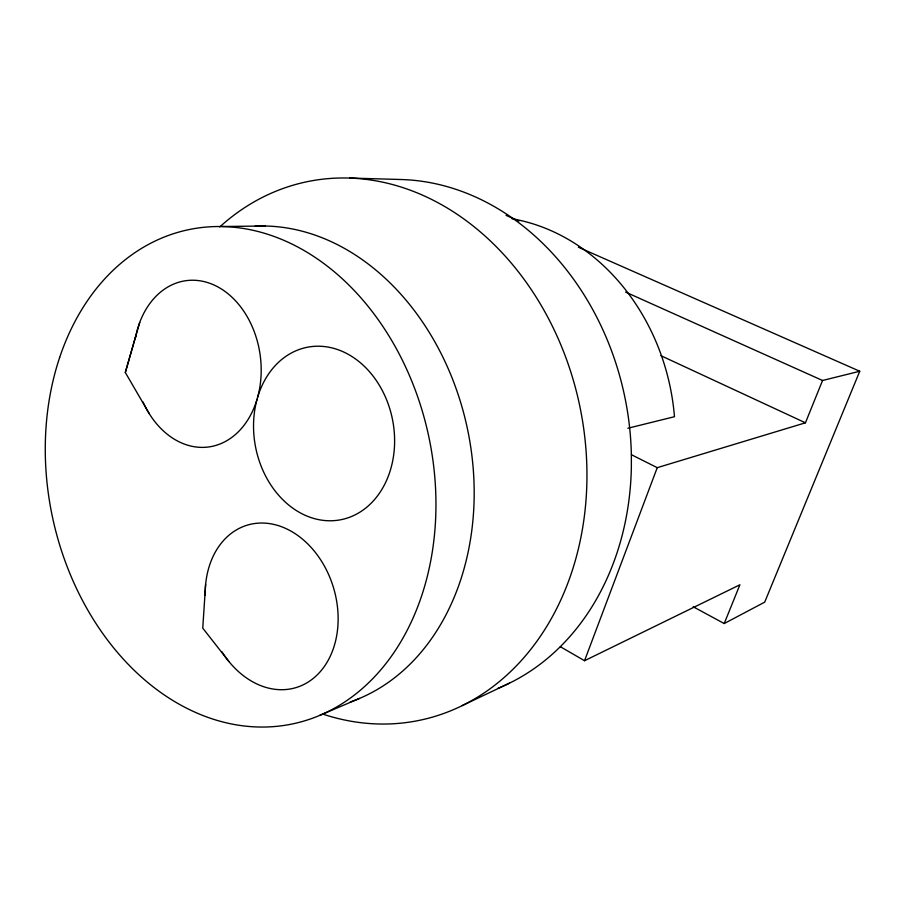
<?xml version="1.0" encoding="UTF-8"?>
<svg xmlns="http://www.w3.org/2000/svg" width="905" height="905" viewBox="0 0 905 905"><rect width="100%" height="100%" fill="white"/><g stroke="black" fill="none" stroke-linecap="round" stroke-linejoin="round"><path stroke-width="1.36" d="M349.726 178.036L402.205 179.552A262.823 215.831 78.1 0 1 631.362 454.683L631.351 467.953A262.823 215.831 78.1 0 1 560.308 646.69L557.367 649.552A262.823 215.831 78.1 0 1 497.784 688.388M205.639 584.358L202.754 628.138L228.965 661.589M257.088 399.173L256.454 401.605A87.853 69.832 79.2 0 0 339.285 520.013A87.853 69.832 79.2 0 0 376.955 381.491A87.853 69.832 79.2 0 0 257.608 397.374L256.341 401.548A83.905 63.361 82.2 0 1 202.46 447.387A83.905 63.361 82.2 0 1 143.047 402.024M149.302 413.732L125.32 372.498L136.01 335.042M125.32 372.498L139.721 322.474M560.308 646.69L584.54 660.718L657.245 467.67L805.439 422.805L822.555 380.485L859.75 371.254L764.702 602.142L724.215 623.545L693.196 606.769M724.215 623.545L739.894 584.788L584.54 660.718M462.059 705.651L509.458 683.162M319.737 715.346L359.523 698.422M627.844 428.257L674.474 416.707A207.584 176.713 78.1 0 0 512.06 218.772M221.929 226.51L265.086 226.001M506.087 215.367L518.995 221.058M578.374 247.223L859.75 371.254M625.581 292.089L822.555 380.485M660.91 355.688L805.439 422.805M631.362 454.683L657.245 467.67M135.467 337.644A83.905 63.361 82.2 0 1 215.605 285.754A83.905 63.361 82.2 0 1 257.608 397.374M205.175 595.151A84.799 64.606 73.4 0 1 289.555 530.353A84.799 64.606 73.4 0 1 327.995 660.639A84.799 64.606 73.4 0 1 221.861 651.691M219.7 226.985A275.109 221.092 78.1 0 1 579.483 404.671A275.109 221.092 78.1 0 1 323.368 714.283M255.12 226.148A244.146 189.552 78.1 0 1 468.111 432.092A244.146 189.552 78.1 0 1 350.258 701.986M59.685 357.407A252.529 192.414 78.1 0 0 267.213 726.964A252.529 192.414 78.1 0 0 394.84 345.936A252.529 192.414 78.1 0 0 59.685 357.407"/></g></svg>
